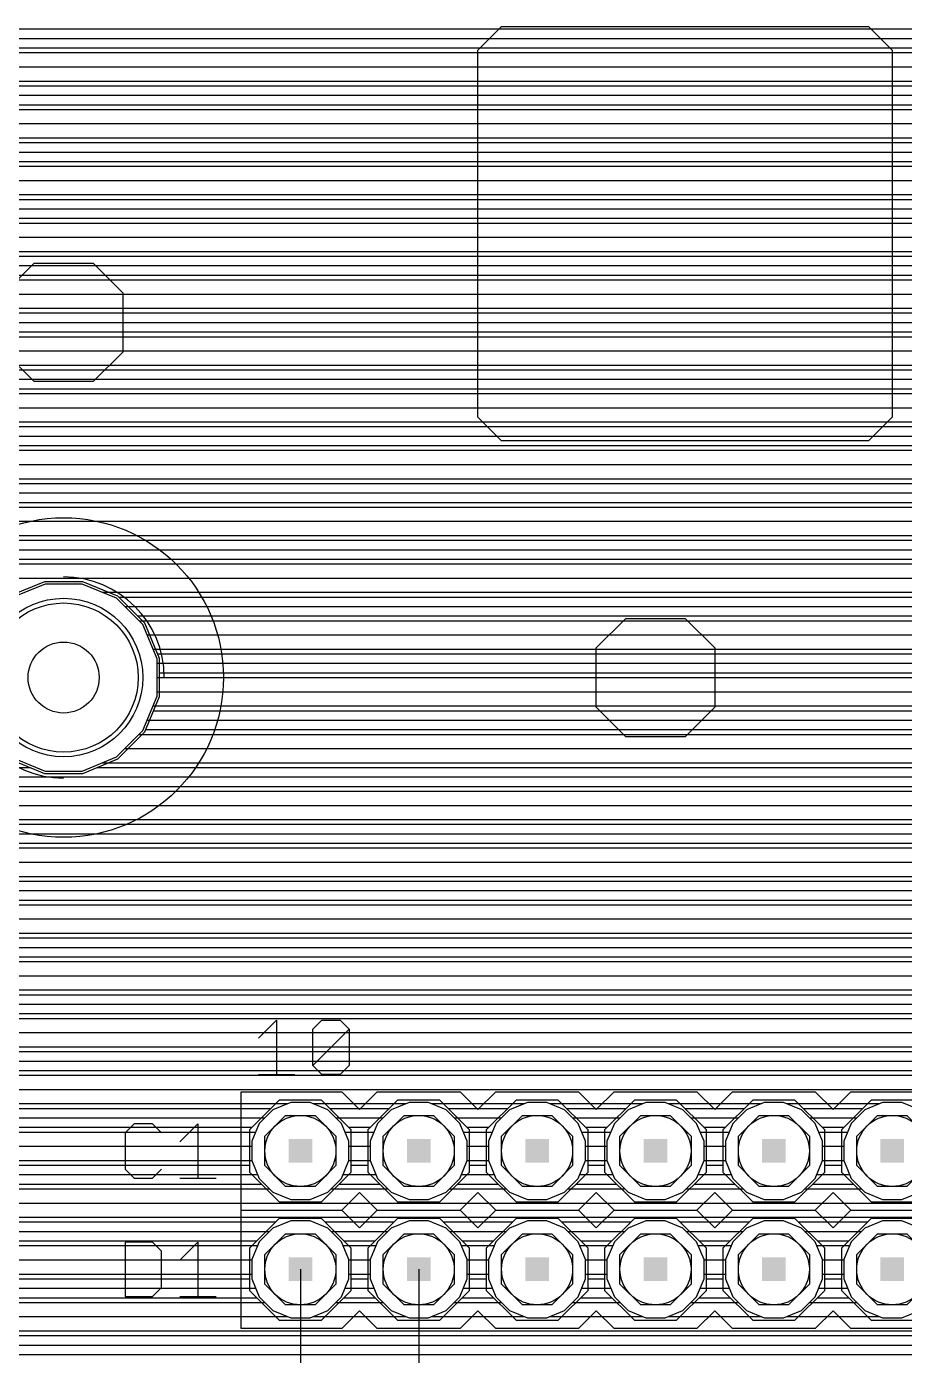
# Model space of a CAD drawing. Extents: x -0.45 to 6.54, y 0 to 7.98.
# Drawn here: x 5.129 to 5.87, y 5.967 to 7.09 of the extents above; entities that cross this region are included whole.
import ezdxf

# ---------------------------------------------------------------- set-up
doc = ezdxf.new("R2010")
doc.units = 0
for name, color, linetype in [('1', 22, 'CONTINUOUS'), ('16', 175, 'CONTINUOUS'), ('17', 4, 'CONTINUOUS'), ('2', 3, 'CONTINUOUS'), ('20', 6, 'CONTINUOUS'), ('21', 253, 'CONTINUOUS'), ('49', 253, 'CONTINUOUS'), ('51', 253, 'CONTINUOUS')]:
    doc.layers.add(name, color=color, linetype=linetype)

# ---------------------------------------------------------------- blocks, each defined once
blk = doc.blocks.new('RECT')
blk.add_solid([(-0.5, -0.5), (0.5, -0.5), (-0.5, 0.5), (0.5, 0.5)])
blk = doc.blocks.new('OCTAGONP')
blk.add_lwpolyline([(-0.5, -0.207107), (-0.5, 0.207107), (-0.207107, 0.5), (0.207107, 0.5), (0.5, 0.207107), (0.5, -0.207107), (0.207107, -0.5), (-0.207107, -0.5)], close=True)
blk = doc.blocks.new('ROUNDP')
blk.add_circle((0, 0), 0.5)

msp = doc.modelspace()

# ---------------------------------------------------------------- linework, layer by layer
at = {"layer": '1'}
for p, q in [((5.36, 6.04), (5.36, 5.92)), ((5.46, 6.04), (5.46, 5.933516))]:
    msp.add_line(p, q, dxfattribs=at)
at = {"layer": '16'}
for p, q in [((0.018, 7.088), (6.362, 7.088)), ((0.018, 7.072), (6.362, 7.072)), ((0.018, 7.056), (6.362, 7.056)), ((5.065305, 7.04), (6.362, 7.04)), ((5.0735, 7.024), (6.362, 7.024)), ((5.070877, 7.008), (6.362, 7.008)), ((5.051876, 6.992), (6.362, 6.992)), ((0.018, 6.976), (6.362, 6.976)), ((0.018, 6.96), (6.362, 6.96)), ((0.018, 6.944), (6.362, 6.944)), ((0.018, 6.928), (6.362, 6.928)), ((0.018, 6.912), (6.362, 6.912)), ((0.018, 6.896), (6.362, 6.896)), ((0.018, 6.88), (6.362, 6.88)), ((0.018, 6.864), (6.362, 6.864)), ((0.018, 6.848), (6.362, 6.848)), ((0.018, 6.832), (6.362, 6.832)), ((0.018, 6.816), (6.362, 6.816)), ((0.018, 6.8), (6.362, 6.8)), ((0.018, 6.784), (6.362, 6.784)), ((0.018, 6.768), (6.362, 6.768)), ((0.018, 6.752), (6.362, 6.752)), ((0.018, 6.736), (6.362, 6.736)), ((0.018, 6.72), (6.362, 6.72)), ((0.018, 6.704), (6.362, 6.704)), ((0.018, 6.688), (6.362, 6.688)), ((0.018, 6.672), (6.362, 6.672)), ((0.018, 6.656), (6.362, 6.656)), ((0.018, 6.64), (6.362, 6.64)), ((0.018, 6.624), (6.362, 6.624)), ((5.14389, 6.62099), (5.114123, 6.60866)), ((5.17611, 6.62099), (5.14389, 6.62099)), ((5.205877, 6.60866), (5.17611, 6.62099)), ((5.22866, 6.585877), (5.205877, 6.60866)), ((5.206537, 6.608), (6.362, 6.608)), ((5.222537, 6.592), (6.362, 6.592)), ((5.24099, 6.55611), (5.22866, 6.585877)), ((5.232751, 6.576), (6.362, 6.576)), ((5.239379, 6.56), (6.362, 6.56)), ((5.24099, 6.52389), (5.24099, 6.55611)), ((5.24099, 6.544), (6.362, 6.544)), ((5.22866, 6.494123), (5.24099, 6.52389)), ((5.24099, 6.528), (6.362, 6.528)), ((5.236065, 6.512), (6.362, 6.512)), ((5.205877, 6.47134), (5.22866, 6.494123)), ((5.229437, 6.496), (6.362, 6.496)), ((5.214537, 6.48), (6.362, 6.48)), ((5.114123, 6.47134), (5.14389, 6.45901)), ((5.17611, 6.45901), (5.205877, 6.47134)), ((0.325696, 6.464), (5.131843, 6.464)), ((5.14389, 6.45901), (5.17611, 6.45901)), ((5.188157, 6.464), (6.362, 6.464)), ((0.330136, 6.448), (6.362, 6.448)), ((0.333, 6.432), (6.362, 6.432)), ((0.333, 6.416), (6.362, 6.416)), ((0.330269, 6.4), (6.362, 6.4)), ((0.325982, 6.384), (6.362, 6.384)), ((0.316747, 6.368), (6.362, 6.368)), ((0.303914, 6.352), (6.362, 6.352)), ((0.284012, 6.336), (6.362, 6.336)), ((0.018, 6.32), (6.362, 6.32)), ((0.018, 6.304), (6.362, 6.304)), ((0.018, 6.288), (6.362, 6.288)), ((0.018, 6.272), (6.362, 6.272)), ((0.018, 6.256), (6.362, 6.256)), ((0.018, 6.24), (6.362, 6.24)), ((0.985809, 6.224), (6.362, 6.224)), ((1.842305, 6.208), (6.362, 6.208)), ((1.8485, 6.192), (6.362, 6.192)), ((3.784811, 6.176), (5.335189, 6.176)), ((5.342189, 6.183), (5.317, 6.157811)), ((5.377811, 6.183), (5.342189, 6.183)), ((5.403, 6.157811), (5.377811, 6.183)), ((5.384811, 6.176), (5.435189, 6.176)), ((5.442189, 6.183), (5.417, 6.157811)), ((5.477811, 6.183), (5.442189, 6.183)), ((5.503, 6.157811), (5.477811, 6.183)), ((5.484811, 6.176), (5.535189, 6.176)), ((5.542189, 6.183), (5.517, 6.157811)), ((5.577811, 6.183), (5.542189, 6.183)), ((5.603, 6.157811), (5.577811, 6.183)), ((5.584811, 6.176), (5.635189, 6.176)), ((5.642189, 6.183), (5.617, 6.157811)), ((5.677811, 6.183), (5.642189, 6.183)), ((5.703, 6.157811), (5.677811, 6.183)), ((5.684811, 6.176), (5.735189, 6.176)), ((5.742189, 6.183), (5.717, 6.157811)), ((5.777811, 6.183), (5.742189, 6.183)), ((5.803, 6.157811), (5.777811, 6.183)), ((5.784811, 6.176), (5.835189, 6.176)), ((5.842189, 6.183), (5.817, 6.157811)), ((5.877811, 6.183), (5.842189, 6.183)), ((3.800811, 6.16), (5.319189, 6.16)), ((5.317, 6.157811), (5.317, 6.122189)), ((5.400811, 6.16), (5.419189, 6.16)), ((5.403, 6.122189), (5.403, 6.157811)), ((5.417, 6.157811), (5.417, 6.122189)), ((5.500811, 6.16), (5.519189, 6.16)), ((5.503, 6.122189), (5.503, 6.157811)), ((5.517, 6.157811), (5.517, 6.122189)), ((5.600811, 6.16), (5.619189, 6.16)), ((5.603, 6.122189), (5.603, 6.157811)), ((5.617, 6.157811), (5.617, 6.122189)), ((5.700811, 6.16), (5.719189, 6.16)), ((5.703, 6.122189), (5.703, 6.157811)), ((5.717, 6.157811), (5.717, 6.122189)), ((5.800811, 6.16), (5.819189, 6.16)), ((5.803, 6.122189), (5.803, 6.157811)), ((5.817, 6.157811), (5.817, 6.122189)), ((3.803, 6.144), (5.317, 6.144)), ((5.403, 6.144), (5.417, 6.144)), ((5.503, 6.144), (5.517, 6.144)), ((5.603, 6.144), (5.617, 6.144)), ((5.703, 6.144), (5.717, 6.144)), ((5.803, 6.144), (5.817, 6.144)), ((3.803, 6.128), (5.317, 6.128)), ((5.317, 6.122189), (5.342189, 6.097)), ((5.377811, 6.097), (5.403, 6.122189)), ((5.403, 6.128), (5.417, 6.128)), ((5.417, 6.122189), (5.442189, 6.097)), ((5.477811, 6.097), (5.503, 6.122189)), ((5.503, 6.128), (5.517, 6.128)), ((5.517, 6.122189), (5.542189, 6.097)), ((5.577811, 6.097), (5.603, 6.122189)), ((5.603, 6.128), (5.617, 6.128)), ((5.617, 6.122189), (5.642189, 6.097)), ((5.677811, 6.097), (5.703, 6.122189)), ((5.703, 6.128), (5.717, 6.128)), ((5.717, 6.122189), (5.742189, 6.097)), ((5.777811, 6.097), (5.803, 6.122189)), ((5.803, 6.128), (5.817, 6.128)), ((5.817, 6.122189), (5.842189, 6.097)), ((3.792811, 6.112), (5.327189, 6.112)), ((5.392811, 6.112), (5.427189, 6.112)), ((5.492811, 6.112), (5.527189, 6.112)), ((5.592811, 6.112), (5.627189, 6.112)), ((5.692811, 6.112), (5.727189, 6.112)), ((5.792811, 6.112), (5.827189, 6.112)), ((5.342189, 6.097), (5.377811, 6.097)), ((5.442189, 6.097), (5.477811, 6.097)), ((5.542189, 6.097), (5.577811, 6.097)), ((5.642189, 6.097), (5.677811, 6.097)), ((5.742189, 6.097), (5.777811, 6.097)), ((5.842189, 6.097), (5.877811, 6.097)), ((1.0829, 6.096), (6.362, 6.096)), ((3.787882, 6.08), (5.339189, 6.08)), ((5.342189, 6.083), (5.317, 6.057811)), ((5.377811, 6.083), (5.342189, 6.083)), ((5.403, 6.057811), (5.377811, 6.083)), ((5.380811, 6.08), (5.439189, 6.08)), ((5.442189, 6.083), (5.417, 6.057811)), ((5.477811, 6.083), (5.442189, 6.083)), ((5.503, 6.057811), (5.477811, 6.083)), ((5.480811, 6.08), (5.539189, 6.08)), ((5.542189, 6.083), (5.517, 6.057811)), ((5.577811, 6.083), (5.542189, 6.083)), ((5.603, 6.057811), (5.577811, 6.083)), ((5.580811, 6.08), (5.639189, 6.08)), ((5.642189, 6.083), (5.617, 6.057811)), ((5.677811, 6.083), (5.642189, 6.083)), ((5.703, 6.057811), (5.677811, 6.083)), ((5.680811, 6.08), (5.739189, 6.08)), ((5.742189, 6.083), (5.717, 6.057811)), ((5.777811, 6.083), (5.742189, 6.083)), ((5.803, 6.057811), (5.777811, 6.083)), ((5.780811, 6.08), (5.839189, 6.08)), ((5.842189, 6.083), (5.817, 6.057811)), ((5.877811, 6.083), (5.842189, 6.083)), ((3.803882, 6.064), (5.323189, 6.064)), ((5.396811, 6.064), (5.423189, 6.064)), ((5.496811, 6.064), (5.523189, 6.064)), ((5.596811, 6.064), (5.623189, 6.064)), ((5.696811, 6.064), (5.723189, 6.064)), ((5.796811, 6.064), (5.823189, 6.064)), ((5.317, 6.057811), (5.317, 6.022189)), ((5.403, 6.022189), (5.403, 6.057811)), ((5.417, 6.057811), (5.417, 6.022189)), ((5.503, 6.022189), (5.503, 6.057811)), ((5.517, 6.057811), (5.517, 6.022189)), ((5.603, 6.022189), (5.603, 6.057811)), ((5.617, 6.057811), (5.617, 6.022189)), ((5.703, 6.022189), (5.703, 6.057811)), ((5.717, 6.057811), (5.717, 6.022189)), ((5.803, 6.022189), (5.803, 6.057811)), ((5.817, 6.057811), (5.817, 6.022189)), ((3.808, 6.048), (5.317, 6.048)), ((5.403, 6.048), (5.417, 6.048)), ((5.503, 6.048), (5.517, 6.048)), ((5.603, 6.048), (5.617, 6.048)), ((5.703, 6.048), (5.717, 6.048)), ((5.803, 6.048), (5.817, 6.048)), ((3.808, 6.032), (5.317, 6.032)), ((5.403, 6.032), (5.417, 6.032)), ((5.503, 6.032), (5.517, 6.032)), ((5.603, 6.032), (5.617, 6.032)), ((5.703, 6.032), (5.717, 6.032)), ((5.803, 6.032), (5.817, 6.032)), ((5.317, 6.022189), (5.342189, 5.997)), ((5.377811, 5.997), (5.403, 6.022189)), ((5.417, 6.022189), (5.442189, 5.997)), ((5.477811, 5.997), (5.503, 6.022189)), ((5.517, 6.022189), (5.542189, 5.997)), ((5.577811, 5.997), (5.603, 6.022189)), ((5.617, 6.022189), (5.642189, 5.997)), ((5.677811, 5.997), (5.703, 6.022189)), ((5.717, 6.022189), (5.742189, 5.997)), ((5.777811, 5.997), (5.803, 6.022189)), ((5.817, 6.022189), (5.842189, 5.997)), ((3.803882, 6.016), (5.323189, 6.016)), ((5.396811, 6.016), (5.423189, 6.016)), ((5.496811, 6.016), (5.523189, 6.016)), ((5.596811, 6.016), (5.623189, 6.016)), ((5.696811, 6.016), (5.723189, 6.016)), ((5.796811, 6.016), (5.823189, 6.016)), ((3.787882, 6), (5.339189, 6)), ((5.342189, 5.997), (5.377811, 5.997)), ((5.380811, 6), (5.439189, 6)), ((5.442189, 5.997), (5.477811, 5.997)), ((5.480811, 6), (5.539189, 6)), ((5.542189, 5.997), (5.577811, 5.997)), ((5.580811, 6), (5.639189, 6)), ((5.642189, 5.997), (5.677811, 5.997)), ((5.680811, 6), (5.739189, 6)), ((5.742189, 5.997), (5.777811, 5.997)), ((5.780811, 6), (5.839189, 6)), ((5.842189, 5.997), (5.877811, 5.997)), ((0.018, 5.984), (6.362, 5.984)), ((0.018, 5.968), (6.362, 5.968))]:
    msp.add_line(p, q, dxfattribs=at)
at = {"layer": '2'}
for p, q in [((3.916, 7.08), (6.304, 7.08)), ((3.916, 7.068), (6.304, 7.068)), ((3.916, 7.056), (6.304, 7.056)), ((5.056306, 7.044), (6.304, 7.044)), ((5.068713, 7.032), (6.304, 7.032)), ((5.0715, 7.02), (6.304, 7.02)), ((5.068713, 7.008), (6.304, 7.008)), ((5.056307, 6.996), (6.304, 6.996)), ((3.916, 6.984), (6.304, 6.984)), ((3.916, 6.972), (6.304, 6.972)), ((3.916, 6.96), (6.304, 6.96)), ((3.916, 6.948), (6.304, 6.948)), ((3.916, 6.936), (6.304, 6.936)), ((3.916, 6.924), (6.304, 6.924)), ((3.916, 6.912), (6.304, 6.912)), ((3.916, 6.9), (6.304, 6.9)), ((3.916, 6.888), (6.304, 6.888)), ((3.916, 6.876), (6.304, 6.876)), ((3.916, 6.864), (6.304, 6.864)), ((3.916, 6.852), (6.304, 6.852)), ((3.916, 6.84), (6.304, 6.84)), ((3.916, 6.828), (6.304, 6.828)), ((3.916, 6.816), (6.304, 6.816)), ((3.916, 6.804), (6.304, 6.804)), ((3.916, 6.792), (6.304, 6.792)), ((3.916, 6.78), (6.304, 6.78)), ((3.916, 6.768), (6.304, 6.768)), ((3.916, 6.756), (6.304, 6.756)), ((3.916, 6.744), (6.304, 6.744)), ((3.916, 6.732), (6.304, 6.732)), ((3.916, 6.72), (6.304, 6.72)), ((3.916, 6.708), (6.304, 6.708)), ((3.916, 6.696), (6.304, 6.696)), ((3.916, 6.684), (6.304, 6.684)), ((3.916, 6.672), (6.304, 6.672)), ((3.916, 6.66), (6.304, 6.66)), ((3.916, 6.648), (6.304, 6.648)), ((3.916, 6.636), (6.304, 6.636)), ((3.916, 6.624), (6.304, 6.624)), ((5.144288, 6.61899), (5.115256, 6.606964)), ((5.175712, 6.61899), (5.144288, 6.61899)), ((5.204744, 6.606964), (5.175712, 6.61899)), ((5.192587, 6.612), (6.304, 6.612)), ((5.226964, 6.584744), (5.204744, 6.606964)), ((5.211708, 6.6), (6.304, 6.6)), ((5.223708, 6.588), (6.304, 6.588)), ((5.23899, 6.555712), (5.226964, 6.584744)), ((5.230586, 6.576), (6.304, 6.576)), ((5.235557, 6.564), (6.304, 6.564)), ((5.23899, 6.524288), (5.23899, 6.555712)), ((5.23899, 6.552), (6.304, 6.552)), ((5.23899, 6.54), (6.304, 6.54)), ((5.226964, 6.495256), (5.23899, 6.524288)), ((5.23899, 6.528), (6.304, 6.528)), ((5.235557, 6.516), (6.304, 6.516)), ((5.230586, 6.504), (6.304, 6.504)), ((5.204744, 6.473036), (5.226964, 6.495256)), ((5.223709, 6.492), (6.304, 6.492)), ((5.211709, 6.48), (6.304, 6.48)), ((5.115256, 6.473036), (5.144288, 6.46101)), ((5.175712, 6.46101), (5.204744, 6.473036)), ((5.192587, 6.468), (6.304, 6.468)), ((3.916, 6.456), (6.304, 6.456)), ((5.144288, 6.46101), (5.175712, 6.46101)), ((3.916, 6.444), (6.304, 6.444)), ((3.916, 6.432), (6.304, 6.432)), ((3.916, 6.42), (6.304, 6.42)), ((3.916, 6.408), (6.304, 6.408)), ((3.916, 6.396), (6.304, 6.396)), ((3.916, 6.384), (6.304, 6.384)), ((3.916, 6.372), (6.304, 6.372)), ((3.916, 6.36), (6.304, 6.36)), ((3.916, 6.348), (6.304, 6.348)), ((3.916, 6.336), (6.304, 6.336)), ((3.916, 6.324), (6.304, 6.324)), ((3.916, 6.312), (6.304, 6.312)), ((3.916, 6.3), (6.304, 6.3)), ((3.916, 6.288), (6.304, 6.288)), ((3.916, 6.276), (6.304, 6.276)), ((3.916, 6.264), (6.304, 6.264)), ((3.916, 6.252), (6.304, 6.252)), ((3.916, 6.24), (6.304, 6.24)), ((3.916, 6.228), (6.304, 6.228)), ((3.916, 6.216), (6.304, 6.216)), ((3.916, 6.204), (6.304, 6.204)), ((3.916, 6.192), (6.304, 6.192)), ((3.916, 6.18), (5.349431, 6.18)), ((5.351844, 6.181), (5.336775, 6.174758)), ((5.368155, 6.181), (5.351844, 6.181)), ((5.383225, 6.174758), (5.368155, 6.181)), ((5.370569, 6.18), (5.449431, 6.18)), ((5.451844, 6.181), (5.436775, 6.174758)), ((5.468155, 6.181), (5.451844, 6.181)), ((5.483225, 6.174758), (5.468155, 6.181)), ((5.470569, 6.18), (5.549431, 6.18)), ((5.551844, 6.181), (5.536775, 6.174758)), ((5.568155, 6.181), (5.551844, 6.181)), ((5.583225, 6.174758), (5.568155, 6.181)), ((5.570569, 6.18), (5.649431, 6.18)), ((5.651844, 6.181), (5.636775, 6.174758)), ((5.668155, 6.181), (5.651844, 6.181)), ((5.683225, 6.174758), (5.668155, 6.181)), ((5.670569, 6.18), (5.749431, 6.18)), ((5.751844, 6.181), (5.736775, 6.174758)), ((5.768155, 6.181), (5.751844, 6.181)), ((5.783225, 6.174758), (5.768155, 6.181)), ((5.770569, 6.18), (5.849431, 6.18)), ((5.851844, 6.181), (5.836775, 6.174758)), ((5.868155, 6.181), (5.851844, 6.181)), ((5.883225, 6.174758), (5.868155, 6.181)), ((3.916, 6.168), (5.330017, 6.168)), ((5.336775, 6.174758), (5.325242, 6.163225)), ((5.394758, 6.163225), (5.383225, 6.174758)), ((5.389983, 6.168), (5.430017, 6.168)), ((5.436775, 6.174758), (5.425242, 6.163225)), ((5.494758, 6.163225), (5.483225, 6.174758)), ((5.489983, 6.168), (5.530017, 6.168)), ((5.536775, 6.174758), (5.525242, 6.163225)), ((5.594758, 6.163225), (5.583225, 6.174758)), ((5.589983, 6.168), (5.630017, 6.168)), ((5.636775, 6.174758), (5.625242, 6.163225)), ((5.694758, 6.163225), (5.683225, 6.174758)), ((5.689983, 6.168), (5.730017, 6.168)), ((5.736775, 6.174758), (5.725242, 6.163225)), ((5.794758, 6.163225), (5.783225, 6.174758)), ((5.789983, 6.168), (5.830017, 6.168)), ((5.836775, 6.174758), (5.825242, 6.163225)), ((3.916, 6.156), (5.322249, 6.156)), ((5.325242, 6.163225), (5.319, 6.148155)), ((5.401, 6.148155), (5.394758, 6.163225)), ((5.397751, 6.156), (5.422249, 6.156)), ((5.425242, 6.163225), (5.419, 6.148155)), ((5.501, 6.148155), (5.494758, 6.163225)), ((5.497751, 6.156), (5.522249, 6.156)), ((5.525242, 6.163225), (5.519, 6.148155)), ((5.601, 6.148155), (5.594758, 6.163225)), ((5.597751, 6.156), (5.622249, 6.156)), ((5.625242, 6.163225), (5.619, 6.148155)), ((5.701, 6.148155), (5.694758, 6.163225)), ((5.697751, 6.156), (5.722249, 6.156)), ((5.725242, 6.163225), (5.719, 6.148155)), ((5.801, 6.148155), (5.794758, 6.163225)), ((5.797751, 6.156), (5.822249, 6.156)), ((5.825242, 6.163225), (5.819, 6.148155)), ((3.916, 6.144), (5.319, 6.144)), ((5.319, 6.148155), (5.319, 6.131844)), ((5.401, 6.131844), (5.401, 6.148155)), ((5.401, 6.144), (5.419, 6.144)), ((5.419, 6.148155), (5.419, 6.131844)), ((5.501, 6.131844), (5.501, 6.148155)), ((5.501, 6.144), (5.519, 6.144)), ((5.519, 6.148155), (5.519, 6.131844)), ((5.601, 6.131844), (5.601, 6.148155)), ((5.601, 6.144), (5.619, 6.144)), ((5.619, 6.148155), (5.619, 6.131844)), ((5.701, 6.131844), (5.701, 6.148155)), ((5.701, 6.144), (5.719, 6.144)), ((5.719, 6.148155), (5.719, 6.131844)), ((5.801, 6.131844), (5.801, 6.148155)), ((5.801, 6.144), (5.819, 6.144)), ((5.819, 6.148155), (5.819, 6.131844)), ((3.916, 6.132), (5.319, 6.132)), ((5.319, 6.131844), (5.325242, 6.116775)), ((5.394758, 6.116775), (5.401, 6.131844)), ((5.401, 6.132), (5.419, 6.132)), ((5.419, 6.131844), (5.425242, 6.116775)), ((5.494758, 6.116775), (5.501, 6.131844)), ((5.501, 6.132), (5.519, 6.132)), ((5.519, 6.131844), (5.525242, 6.116775)), ((5.594758, 6.116775), (5.601, 6.131844)), ((5.601, 6.132), (5.619, 6.132)), ((5.619, 6.131844), (5.625242, 6.116775)), ((5.694758, 6.116775), (5.701, 6.131844)), ((5.701, 6.132), (5.719, 6.132)), ((5.719, 6.131844), (5.725242, 6.116775)), ((5.794758, 6.116775), (5.801, 6.131844)), ((5.801, 6.132), (5.819, 6.132)), ((5.819, 6.131844), (5.825242, 6.116775)), ((3.916, 6.12), (5.323906, 6.12)), ((5.396094, 6.12), (5.423906, 6.12)), ((5.496094, 6.12), (5.523906, 6.12)), ((5.596094, 6.12), (5.623906, 6.12)), ((5.696094, 6.12), (5.723906, 6.12)), ((5.796094, 6.12), (5.823906, 6.12)), ((3.916, 6.108), (5.334017, 6.108)), ((5.325242, 6.116775), (5.336775, 6.105242)), ((5.383225, 6.105242), (5.394758, 6.116775)), ((5.385983, 6.108), (5.434017, 6.108)), ((5.425242, 6.116775), (5.436775, 6.105242)), ((5.483225, 6.105242), (5.494758, 6.116775)), ((5.485983, 6.108), (5.534017, 6.108)), ((5.525242, 6.116775), (5.536775, 6.105242)), ((5.583225, 6.105242), (5.594758, 6.116775)), ((5.585983, 6.108), (5.634017, 6.108)), ((5.625242, 6.116775), (5.636775, 6.105242)), ((5.683225, 6.105242), (5.694758, 6.116775)), ((5.685983, 6.108), (5.734017, 6.108)), ((5.725242, 6.116775), (5.736775, 6.105242)), ((5.783225, 6.105242), (5.794758, 6.116775)), ((5.785983, 6.108), (5.834017, 6.108)), ((5.825242, 6.116775), (5.836775, 6.105242)), ((5.336775, 6.105242), (5.351844, 6.099)), ((5.351844, 6.099), (5.368155, 6.099)), ((5.368155, 6.099), (5.383225, 6.105242)), ((5.436775, 6.105242), (5.451844, 6.099)), ((5.451844, 6.099), (5.468155, 6.099)), ((5.468155, 6.099), (5.483225, 6.105242)), ((5.536775, 6.105242), (5.551844, 6.099)), ((5.551844, 6.099), (5.568155, 6.099)), ((5.568155, 6.099), (5.583225, 6.105242)), ((5.636775, 6.105242), (5.651844, 6.099)), ((5.651844, 6.099), (5.668155, 6.099)), ((5.668155, 6.099), (5.683225, 6.105242)), ((5.736775, 6.105242), (5.751844, 6.099)), ((5.751844, 6.099), (5.768155, 6.099)), ((5.768155, 6.099), (5.783225, 6.105242)), ((5.836775, 6.105242), (5.851844, 6.099)), ((5.851844, 6.099), (5.868155, 6.099)), ((5.868155, 6.099), (5.883225, 6.105242)), ((3.916, 6.096), (6.304, 6.096)), ((3.916, 6.084), (6.304, 6.084)), ((5.336775, 6.074758), (5.325242, 6.063225)), ((5.351844, 6.081), (5.336775, 6.074758)), ((5.368155, 6.081), (5.351844, 6.081)), ((5.383225, 6.074758), (5.368155, 6.081)), ((5.394758, 6.063225), (5.383225, 6.074758)), ((5.436775, 6.074758), (5.425242, 6.063225)), ((5.451844, 6.081), (5.436775, 6.074758)), ((5.468155, 6.081), (5.451844, 6.081)), ((5.483225, 6.074758), (5.468155, 6.081)), ((5.494758, 6.063225), (5.483225, 6.074758)), ((5.536775, 6.074758), (5.525242, 6.063225)), ((5.551844, 6.081), (5.536775, 6.074758)), ((5.568155, 6.081), (5.551844, 6.081)), ((5.583225, 6.074758), (5.568155, 6.081)), ((5.594758, 6.063225), (5.583225, 6.074758)), ((5.636775, 6.074758), (5.625242, 6.063225)), ((5.651844, 6.081), (5.636775, 6.074758)), ((5.668155, 6.081), (5.651844, 6.081)), ((5.683225, 6.074758), (5.668155, 6.081)), ((5.694758, 6.063225), (5.683225, 6.074758)), ((5.736775, 6.074758), (5.725242, 6.063225)), ((5.751844, 6.081), (5.736775, 6.074758)), ((5.768155, 6.081), (5.751844, 6.081)), ((5.783225, 6.074758), (5.768155, 6.081)), ((5.794758, 6.063225), (5.783225, 6.074758)), ((5.836775, 6.074758), (5.825242, 6.063225)), ((5.851844, 6.081), (5.836775, 6.074758)), ((5.868155, 6.081), (5.851844, 6.081)), ((5.883225, 6.074758), (5.868155, 6.081)), ((3.916, 6.072), (5.334017, 6.072)), ((5.325242, 6.063225), (5.319, 6.048155)), ((5.385983, 6.072), (5.434017, 6.072)), ((5.401, 6.048155), (5.394758, 6.063225)), ((5.425242, 6.063225), (5.419, 6.048155)), ((5.485983, 6.072), (5.534017, 6.072)), ((5.501, 6.048155), (5.494758, 6.063225)), ((5.525242, 6.063225), (5.519, 6.048155)), ((5.585983, 6.072), (5.634017, 6.072)), ((5.601, 6.048155), (5.594758, 6.063225)), ((5.625242, 6.063225), (5.619, 6.048155)), ((5.685983, 6.072), (5.734017, 6.072)), ((5.701, 6.048155), (5.694758, 6.063225)), ((5.725242, 6.063225), (5.719, 6.048155)), ((5.785983, 6.072), (5.834017, 6.072)), ((5.801, 6.048155), (5.794758, 6.063225)), ((5.825242, 6.063225), (5.819, 6.048155)), ((3.916, 6.06), (5.323906, 6.06)), ((5.396094, 6.06), (5.423906, 6.06)), ((5.496094, 6.06), (5.523906, 6.06)), ((5.596094, 6.06), (5.623906, 6.06)), ((5.696094, 6.06), (5.723906, 6.06)), ((5.796094, 6.06), (5.823906, 6.06)), ((3.916, 6.048), (5.319, 6.048)), ((5.319, 6.048155), (5.319, 6.031844)), ((5.401, 6.031844), (5.401, 6.048155)), ((5.401, 6.048), (5.419, 6.048)), ((5.419, 6.048155), (5.419, 6.031844)), ((5.501, 6.031844), (5.501, 6.048155)), ((5.501, 6.048), (5.519, 6.048)), ((5.519, 6.048155), (5.519, 6.031844)), ((5.601, 6.031844), (5.601, 6.048155)), ((5.601, 6.048), (5.619, 6.048)), ((5.619, 6.048155), (5.619, 6.031844)), ((5.701, 6.031844), (5.701, 6.048155)), ((5.701, 6.048), (5.719, 6.048)), ((5.719, 6.048155), (5.719, 6.031844)), ((5.801, 6.031844), (5.801, 6.048155)), ((5.801, 6.048), (5.819, 6.048)), ((5.819, 6.048155), (5.819, 6.031844)), ((3.916, 6.036), (5.319, 6.036)), ((5.319, 6.031844), (5.325242, 6.016775)), ((5.394758, 6.016775), (5.401, 6.031844)), ((5.401, 6.036), (5.419, 6.036)), ((5.419, 6.031844), (5.425242, 6.016775)), ((5.494758, 6.016775), (5.501, 6.031844)), ((5.501, 6.036), (5.519, 6.036)), ((5.519, 6.031844), (5.525242, 6.016775)), ((5.594758, 6.016775), (5.601, 6.031844)), ((5.601, 6.036), (5.619, 6.036)), ((5.619, 6.031844), (5.625242, 6.016775)), ((5.694758, 6.016775), (5.701, 6.031844)), ((5.701, 6.036), (5.719, 6.036)), ((5.719, 6.031844), (5.725242, 6.016775)), ((5.794758, 6.016775), (5.801, 6.031844)), ((5.801, 6.036), (5.819, 6.036)), ((5.819, 6.031844), (5.825242, 6.016775)), ((3.916, 6.024), (5.322249, 6.024)), ((5.39775, 6.024), (5.422249, 6.024)), ((5.49775, 6.024), (5.522249, 6.024)), ((5.59775, 6.024), (5.622249, 6.024)), ((5.69775, 6.024), (5.722249, 6.024)), ((5.79775, 6.024), (5.822249, 6.024)), ((3.916, 6.012), (5.330017, 6.012)), ((5.325242, 6.016775), (5.336775, 6.005242)), ((5.383225, 6.005242), (5.394758, 6.016775)), ((5.389983, 6.012), (5.430017, 6.012)), ((5.425242, 6.016775), (5.436775, 6.005242)), ((5.483225, 6.005242), (5.494758, 6.016775)), ((5.489983, 6.012), (5.530017, 6.012)), ((5.525242, 6.016775), (5.536775, 6.005242)), ((5.583225, 6.005242), (5.594758, 6.016775)), ((5.589983, 6.012), (5.630017, 6.012)), ((5.625242, 6.016775), (5.636775, 6.005242)), ((5.683225, 6.005242), (5.694758, 6.016775)), ((5.689983, 6.012), (5.730017, 6.012)), ((5.725242, 6.016775), (5.736775, 6.005242)), ((5.783225, 6.005242), (5.794758, 6.016775)), ((5.789983, 6.012), (5.830017, 6.012)), ((5.825242, 6.016775), (5.836775, 6.005242)), ((3.916, 6), (5.34943, 6)), ((5.336775, 6.005242), (5.351844, 5.999)), ((5.351844, 5.999), (5.368155, 5.999)), ((5.368155, 5.999), (5.383225, 6.005242)), ((5.37057, 6), (5.44943, 6)), ((5.436775, 6.005242), (5.451844, 5.999)), ((5.451844, 5.999), (5.468155, 5.999)), ((5.468155, 5.999), (5.483225, 6.005242)), ((5.47057, 6), (5.54943, 6)), ((5.536775, 6.005242), (5.551844, 5.999)), ((5.551844, 5.999), (5.568155, 5.999)), ((5.568155, 5.999), (5.583225, 6.005242)), ((5.57057, 6), (5.64943, 6)), ((5.636775, 6.005242), (5.651844, 5.999)), ((5.651844, 5.999), (5.668155, 5.999)), ((5.668155, 5.999), (5.683225, 6.005242)), ((5.67057, 6), (5.74943, 6)), ((5.736775, 6.005242), (5.751844, 5.999)), ((5.751844, 5.999), (5.768155, 5.999)), ((5.768155, 5.999), (5.783225, 6.005242)), ((5.77057, 6), (5.84943, 6)), ((5.836775, 6.005242), (5.851844, 5.999)), ((5.851844, 5.999), (5.868155, 5.999)), ((5.868155, 5.999), (5.883225, 6.005242)), ((3.916, 5.988), (6.304, 5.988)), ((3.916, 5.976), (6.304, 5.976))]:
    msp.add_line(p, q, dxfattribs=at)
at = {"layer": '20'}
msp.add_circle((5.16, 6.54), 0.06299, dxfattribs=at)
at = {"layer": '21'}
for p, q in [((5.3245, 6.235193), (5.339846, 6.250539)), ((5.339846, 6.250539), (5.339846, 6.2045)), ((5.370539, 6.242866), (5.378212, 6.250539)), ((5.370539, 6.212173), (5.370539, 6.242866)), ((5.370539, 6.212173), (5.401232, 6.242866)), ((5.378212, 6.250539), (5.393559, 6.250539)), ((5.393559, 6.250539), (5.401232, 6.242866)), ((5.401232, 6.242866), (5.401232, 6.212173)), ((5.378212, 6.2045), (5.370539, 6.212173)), ((5.401232, 6.212173), (5.393559, 6.2045)), ((5.3245, 6.2045), (5.355193, 6.2045)), ((5.393559, 6.2045), (5.378212, 6.2045)), ((5.219673, 6.163039), (5.212, 6.155366)), ((5.212, 6.155366), (5.212, 6.124673)), ((5.23502, 6.163039), (5.219673, 6.163039)), ((5.242693, 6.155366), (5.23502, 6.163039)), ((5.258039, 6.147693), (5.273386, 6.163039)), ((5.273386, 6.163039), (5.273386, 6.117)), ((5.212, 6.124673), (5.219673, 6.117)), ((5.23502, 6.117), (5.242693, 6.124673)), ((5.219673, 6.117), (5.23502, 6.117)), ((5.258039, 6.117), (5.288732, 6.117)), ((5.212, 6.063039), (5.212, 6.017)), ((5.23502, 6.063039), (5.212, 6.063039)), ((5.242693, 6.055366), (5.23502, 6.063039)), ((5.258039, 6.047693), (5.273386, 6.063039)), ((5.273386, 6.063039), (5.273386, 6.017)), ((5.242693, 6.024673), (5.242693, 6.055366)), ((5.23502, 6.017), (5.242693, 6.024673)), ((5.212, 6.017), (5.23502, 6.017)), ((5.258039, 6.017), (5.288732, 6.017))]:
    msp.add_line(p, q, dxfattribs=at)
at = {"layer": '49'}
for p, q in [((5.53, 7.09), (5.51, 7.07)), ((5.53, 7.09), (5.84, 7.09)), ((5.61, 7.09), (5.835, 7.09)), ((5.84, 7.09), (5.86, 7.07)), ((5.51, 6.76), (5.51, 7.07)), ((5.86, 7.07), (5.86, 6.76)), ((5.51, 6.84), (5.51, 7.06)), ((5.86, 6.99), (5.86, 6.765)), ((5.11, 6.865), (5.135, 6.89)), ((5.135, 6.89), (5.185, 6.89)), ((5.185, 6.89), (5.21, 6.865)), ((5.21, 6.865), (5.21, 6.815)), ((5.135, 6.79), (5.11, 6.815)), ((5.21, 6.815), (5.185, 6.79)), ((5.185, 6.79), (5.135, 6.79)), ((5.53, 6.74), (5.51, 6.76)), ((5.86, 6.76), (5.84, 6.74)), ((5.84, 6.74), (5.53, 6.74)), ((5.76, 6.74), (5.535, 6.74)), ((5.61, 6.565), (5.635, 6.59)), ((5.635, 6.59), (5.685, 6.59)), ((5.685, 6.59), (5.71, 6.565)), ((5.61, 6.515), (5.61, 6.565)), ((5.71, 6.565), (5.71, 6.515)), ((5.635, 6.49), (5.61, 6.515)), ((5.71, 6.515), (5.685, 6.49)), ((5.685, 6.49), (5.635, 6.49))]:
    msp.add_line(p, q, dxfattribs=at)
for radius in [0.135, 0.066929, 0.03]:
    msp.add_circle((5.16, 6.54), radius, dxfattribs=at)
for start, end in [(0, 90), (180, 270)]:
    msp.add_arc((5.16, 6.54), 0.085, start, end, dxfattribs=at)
at = {"layer": '51'}
for p, q in [((5.31, 6.09), (5.31, 6.19)), ((5.31, 6.19), (5.395, 6.19)), ((5.395, 6.19), (5.41, 6.175)), ((5.41, 6.175), (5.425, 6.19)), ((5.425, 6.19), (5.495, 6.19)), ((5.495, 6.19), (5.51, 6.175)), ((5.51, 6.175), (5.525, 6.19)), ((5.525, 6.19), (5.595, 6.19)), ((5.595, 6.19), (5.61, 6.175)), ((5.61, 6.175), (5.625, 6.19)), ((5.625, 6.19), (5.695, 6.19)), ((5.695, 6.19), (5.71, 6.175)), ((5.71, 6.175), (5.725, 6.19)), ((5.725, 6.19), (5.795, 6.19)), ((5.795, 6.19), (5.81, 6.175)), ((5.81, 6.175), (5.825, 6.19)), ((5.825, 6.19), (5.895, 6.19)), ((5.395, 6.09), (5.41, 6.105)), ((5.41, 6.105), (5.425, 6.09)), ((5.495, 6.09), (5.51, 6.105)), ((5.51, 6.105), (5.525, 6.09)), ((5.595, 6.09), (5.61, 6.105)), ((5.61, 6.105), (5.625, 6.09)), ((5.695, 6.09), (5.71, 6.105)), ((5.71, 6.105), (5.725, 6.09)), ((5.795, 6.09), (5.81, 6.105)), ((5.81, 6.105), (5.825, 6.09)), ((5.31, 5.99), (5.31, 6.09)), ((5.31, 6.09), (5.395, 6.09)), ((5.395, 6.09), (5.41, 6.075)), ((5.41, 6.075), (5.425, 6.09)), ((5.425, 6.09), (5.495, 6.09)), ((5.495, 6.09), (5.51, 6.075)), ((5.51, 6.075), (5.525, 6.09)), ((5.525, 6.09), (5.595, 6.09)), ((5.595, 6.09), (5.61, 6.075)), ((5.61, 6.075), (5.625, 6.09)), ((5.625, 6.09), (5.695, 6.09)), ((5.695, 6.09), (5.71, 6.075)), ((5.71, 6.075), (5.725, 6.09)), ((5.725, 6.09), (5.795, 6.09)), ((5.795, 6.09), (5.81, 6.075)), ((5.81, 6.075), (5.825, 6.09)), ((5.825, 6.09), (5.895, 6.09)), ((5.41, 6.005), (5.395, 5.99)), ((5.425, 5.99), (5.41, 6.005)), ((5.51, 6.005), (5.495, 5.99)), ((5.525, 5.99), (5.51, 6.005)), ((5.61, 6.005), (5.595, 5.99)), ((5.625, 5.99), (5.61, 6.005)), ((5.71, 6.005), (5.695, 5.99)), ((5.725, 5.99), (5.71, 6.005)), ((5.81, 6.005), (5.795, 5.99)), ((5.825, 5.99), (5.81, 6.005)), ((5.395, 5.99), (5.31, 5.99)), ((5.495, 5.99), (5.425, 5.99)), ((5.595, 5.99), (5.525, 5.99)), ((5.695, 5.99), (5.625, 5.99)), ((5.795, 5.99), (5.725, 5.99)), ((5.895, 5.99), (5.825, 5.99))]:
    msp.add_line(p, q, dxfattribs=at)

# ---------------------------------------------------------------- block references
at = {"layer": '17', "xscale": 0.06, "yscale": 0.06}
for name, p in [('OCTAGONP', (5.36, 6.14)), ('ROUNDP', (5.36, 6.14)), ('ROUNDP', (5.36, 6.14)), ('OCTAGONP', (5.36, 6.14)), ('OCTAGONP', (5.46, 6.14)), ('ROUNDP', (5.46, 6.14)), ('ROUNDP', (5.46, 6.14)), ('OCTAGONP', (5.46, 6.14)), ('OCTAGONP', (5.56, 6.14)), ('ROUNDP', (5.56, 6.14)), ('ROUNDP', (5.56, 6.14)), ('OCTAGONP', (5.56, 6.14)), ('OCTAGONP', (5.66, 6.14)), ('ROUNDP', (5.66, 6.14)), ('ROUNDP', (5.66, 6.14)), ('OCTAGONP', (5.66, 6.14)), ('OCTAGONP', (5.76, 6.14)), ('ROUNDP', (5.76, 6.14)), ('ROUNDP', (5.76, 6.14)), ('OCTAGONP', (5.76, 6.14)), ('OCTAGONP', (5.86, 6.14)), ('ROUNDP', (5.86, 6.14)), ('ROUNDP', (5.86, 6.14)), ('OCTAGONP', (5.86, 6.14)), ('OCTAGONP', (5.36, 6.04)), ('ROUNDP', (5.36, 6.04)), ('ROUNDP', (5.36, 6.04)), ('OCTAGONP', (5.36, 6.04)), ('OCTAGONP', (5.46, 6.04)), ('ROUNDP', (5.46, 6.04)), ('ROUNDP', (5.46, 6.04)), ('OCTAGONP', (5.46, 6.04)), ('OCTAGONP', (5.56, 6.04)), ('ROUNDP', (5.56, 6.04)), ('ROUNDP', (5.56, 6.04)), ('OCTAGONP', (5.56, 6.04)), ('OCTAGONP', (5.66, 6.04)), ('ROUNDP', (5.66, 6.04)), ('ROUNDP', (5.66, 6.04)), ('OCTAGONP', (5.66, 6.04)), ('OCTAGONP', (5.76, 6.04)), ('ROUNDP', (5.76, 6.04)), ('ROUNDP', (5.76, 6.04)), ('OCTAGONP', (5.76, 6.04)), ('OCTAGONP', (5.86, 6.04)), ('ROUNDP', (5.86, 6.04)), ('ROUNDP', (5.86, 6.04)), ('OCTAGONP', (5.86, 6.04))]:
    msp.add_blockref(name, p, dxfattribs=at)
at = {"layer": '51', "xscale": 0.02, "yscale": 0.02}
for p in [(5.36, 6.14), (5.46, 6.14), (5.56, 6.14), (5.66, 6.14), (5.76, 6.14), (5.86, 6.14), (5.36, 6.04), (5.46, 6.04), (5.56, 6.04), (5.66, 6.04), (5.76, 6.04), (5.86, 6.04)]:
    msp.add_blockref('RECT', p, dxfattribs=at)

doc.saveas('drawing.dxf')
